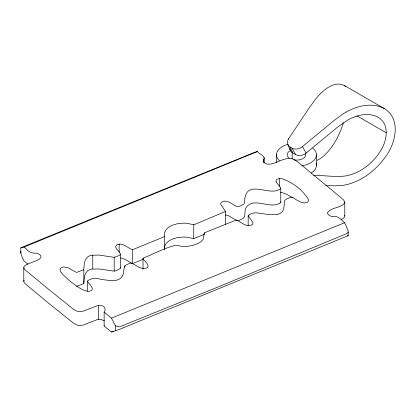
<?xml version="1.0" encoding="UTF-8"?>
<svg xmlns="http://www.w3.org/2000/svg" width="416" height="416" viewBox="0 0 416 416"><rect width="100%" height="100%" fill="white"/><g stroke="black" fill="none" stroke-linecap="round" stroke-linejoin="round"><path stroke-width="0.62" d="M76.388 286.198A1.446 0.837 0 0 0 76.695 286.234L83.814 283.665L83.855 268.871A160.098 92.43 0 0 1 84.157 265.372C84.386 261.555 85.743 257.166 89.726 255.772A7.504 4.332 0 0 1 91.478 255.247L98.873 255.07L110.573 256.786A27.576 15.922 0 0 0 112.533 257.104L114.431 257.223L116.86 256.422A30.274 17.477 0 0 0 118.3 255.824C123.952 254.02 115.918 250.13 115.71 246.964A6.968 4.02 0 0 1 115.716 246.308L116.75 244.806L119.657 244.124A4.826 2.787 0 0 1 121.155 244.182L124.353 245.164L130.556 248.908L132.59 249.704L163.015 237.229L164.351 236.621L164.585 235.674A21.975 12.688 0 0 0 164.549 234.447C164.33 231.889 165.89 229.575 167.778 227.994A19.625 11.331 0 0 1 172.479 225.212L176.982 223.818L183.69 223.142A16.099 9.298 0 0 1 188.12 223.527L190.606 224.078A31.169 17.992 0 0 0 192.182 224.463L193.752 224.718L195.437 224.115L225.571 211.453L220.87 204.537A8.06 4.654 0 0 1 220.698 203.258C224.266 198.037 231.821 203.559 235.596 206.029C238.373 207.626 241.316 205.286 243.833 204.194C245.32 202.14 244.301 199.228 245.144 196.882C249.007 179.863 271.362 197.278 280.764 188.453C279.921 185.484 276.245 183.877 275.99 180.596L276.879 179.249L280.519 178.391A2.616 1.513 0 0 1 281.133 178.422C292.042 181.917 302.546 189.587 308.391 199.446A11.128 6.422 0 0 1 308.448 200.335L307.819 201.921A1.872 1.082 0 0 1 307.518 202.145L304.892 202.868A3.806 2.2 0 0 1 303.935 202.878L301.044 202.218L297.482 200.429A81.385 46.987 0 0 1 295.199 199.092C292.313 195.946 287.903 197.974 285.106 200.08A4.768 2.751 0 0 0 284.684 200.684L284.331 203.975A138.658 80.054 0 0 1 283.998 206.565C283.988 210.413 281.398 213.866 277.451 214.302M83.814 283.665L83.855 282.74A160.098 92.43 0 0 1 84.157 279.235C84.386 275.418 85.743 271.029 89.726 269.641A7.504 4.332 0 0 1 91.478 269.116L98.873 268.934L110.573 270.65A26.718 15.423 0 0 0 112.788 271.003L114.431 271.086L116.86 270.291A30.274 17.477 0 0 0 118.3 269.688L120.541 268.154L120.541 254.29M20.81 252.309L21.206 254.862A5.262 4.55 45.1 0 0 21.289 255.096L21.611 255.871M20.826 253.136L20.8 247.879L22.22 247.177L254.259 152.474A10.39 0.473 -20.9 0 1 254.514 152.391L257.369 151.554C259.23 153.858 263.786 155.236 264.165 158.304A11.778 6.802 0 0 1 263.702 159.344L263.099 161.086A4.009 2.314 0 0 0 263.302 161.699L264.592 162.916L266.583 163.899A4.94 2.85 0 0 0 267.842 164.169L270.405 164.143L274.498 163.046A37.575 21.694 0 0 0 277.17 162.068L283.031 159.609L288.179 158.335L291.46 158.413L294.767 159.879L298.74 162.776L340.891 197.569L343.762 200.195L344.786 202.29A4.644 2.683 0 0 1 344.656 202.94C340.564 208.406 331.068 207.111 327.387 212.883A3.858 2.226 0 0 0 327.439 213.496L329.04 215.28L331.427 216.481A4.54 2.621 0 0 0 332.556 216.694L336.024 216.616A2.397 1.383 0 0 1 337.152 216.814C340.236 218.754 343.84 220.912 345.472 224.286M22.542 247.489C24.06 246.537 25.017 248.035 26.135 248.908C28.974 252.538 32.942 253.453 37.19 253.183C49.312 258.934 28.626 262.47 25.376 265.273A4.961 2.865 0 0 0 24.814 265.704L23.878 266.994A4.488 2.595 0 0 0 23.8 267.571L24.305 268.876L25.392 270.083L49.254 289.848L73.824 309.556L77.714 311.475A4.784 2.761 0 0 0 78.796 311.641L83.086 311.21L97.1 305.812A5.897 3.406 0 0 1 98.015 305.635L100.303 305.49A3.219 1.862 0 0 1 100.885 305.557C104.437 305.692 106.569 309.114 104.135 312.172L111.472 318.141L115.341 325.551L117.234 326.555L118.68 326.82A7.987 6.911 45.1 0 0 119.829 326.763L219.773 286.307L346.975 233.501L347.974 232.617L348.176 230.974L345.628 224.609M343.377 122.788L340.855 130.192L336.804 138.793A43.02 19.682 -68.7 0 1 324.938 154.809L322.244 157.165A39.577 18.112 -68.7 0 1 319.587 159.016L316.976 160.384M347.194 235.851L348.202 235.664L119.829 329.222A8.206 0.374 -20.9 0 1 118.882 329.597L111.472 332.01L104.135 326.035L104.296 325.593M280.764 188.453L280.764 202.316C271.118 210.522 254.826 196.373 246.345 207.152C243.443 210.803 247.01 217.984 241.379 219.248C235.487 223.361 231.213 214.911 225.378 215.004M24.185 280.28L23.878 280.857A4.488 2.595 0 0 0 23.8 281.44L24.305 282.745L25.392 283.946L49.254 303.716L73.824 323.424L77.714 325.338A4.784 2.761 0 0 0 78.796 325.51L83.086 325.078L97.1 319.68A5.897 3.406 0 0 1 98.015 319.498L100.303 319.358A3.219 1.862 0 0 1 100.885 319.42L104.224 320.752M356.039 116.35L352.061 117.863A39.577 26.764 -49.5 0 0 348.13 119.818L337.927 126.828L306.145 153.093A8.528 6.5 -26.7 0 1 295.667 154.632L292.583 152.864L290.087 147.077A8.528 6.516 -26.6 0 1 288.668 138.658L308.844 108.42L314.98 99.913A57.98 26.53 -68.7 0 1 318.344 95.888C324.626 89.045 334.448 80.818 344.183 85.415L384.472 108.675C401.232 118.846 395.73 143.068 385.876 156.26C376.418 169.733 362.549 180.908 346.294 184.72A57.923 39.172 -49.5 0 1 341.323 185.51L334.672 185.827L325.744 185.448M277.451 214.302A9.901 5.715 0 0 1 275.142 214.724L269.11 214.609L256.105 212.779L253.016 213.08L249.257 214.521L248.144 215.566L252.84 222.487L252.855 224.063L251.503 225.051L248.643 225.649L246.23 225.264L243.277 223.948L237.567 220.516L236.054 220.1L206.461 232.008L204.339 232.965L203.96 233.932A19.157 11.06 0 0 0 203.845 235.154L203.382 238.914A9.974 5.762 0 0 1 202.935 239.673L200.949 241.649A18.424 10.639 0 0 1 197.517 243.714C191.464 246.251 184.548 247.291 178.121 245.684A13.187 7.613 0 0 0 175.999 245.19C164.726 247.874 153.925 253.781 143.125 258.175A1.056 0.608 0 0 0 143.01 258.471C144.264 261.331 148.106 263.115 148.044 266.516A4.259 2.46 0 0 1 147.67 267.197L147.415 267.457A3.962 2.288 0 0 1 146.396 268.081L142.438 268.481L138.367 266.978A57.808 33.374 0 0 1 135.71 265.372A67.116 38.75 0 0 0 134.342 264.534L130.915 262.974L128.029 264.046A30.649 17.696 0 0 0 126.095 265.075L124.868 265.933L124.155 268.372A76.695 44.278 0 0 0 123.869 270.275L123.822 270.665A86.674 50.04 0 0 1 123.282 273.692C122.465 278.756 116.776 280.992 112.154 280.592A19.682 11.362 0 0 1 108.982 280.405L105.877 280.025A94.011 54.278 0 0 1 102.435 279.521L95.077 278.164L91.125 279.011A20.441 11.804 0 0 0 89.216 279.843L87.646 280.894A1.773 1.024 0 0 0 87.5 281.341C89.248 284.196 96.164 289.796 89.492 291.21A3.988 2.304 0 0 1 87.854 291.304C81.448 290.238 76.227 285.756 71.167 281.986A152.953 88.306 0 0 1 67.943 279.282C65.702 276.697 55.011 269.37 62.982 267.01A1.981 1.144 0 0 1 63.476 266.932L68.073 267.743L76.232 272.298A1.446 0.837 0 0 0 76.695 272.366L83.814 269.802M290.087 147.077L291.97 148.164A8.528 6.516 -26.8 0 0 302.463 146.619L332.254 121.94L341.318 115.123A57.98 39.208 -49.5 0 1 346.294 112.029M346.294 112.029C357.646 105.622 372.434 102.128 384.472 108.675M341.344 219.414L343.382 218.327L344.656 216.804A4.644 2.683 0 0 0 344.786 216.154L344.77 202.062M23.998 247.083L257.369 151.554M143.12 259.366L132.46 263.572M204.287 234.4L193.752 238.581L192.182 238.332A31.169 17.992 0 0 1 190.606 237.942L188.12 237.396A16.099 9.298 0 0 0 183.69 237.006L176.982 237.682L172.479 239.08A19.625 11.331 0 0 0 167.778 241.862C165.896 243.438 164.325 245.752 164.549 248.316A21.975 12.688 0 0 1 164.59 249.376M111.472 318.141L344.692 222.674M111.472 332.01L113.277 331.271M22.235 247.572L21.928 247.655M21.824 247.686L20.826 247.9M313.591 175.349C324.464 175.308 335.39 177.393 346.226 175.864C361.66 172.78 374.832 161.626 382.257 147.971A30.649 20.727 -49.5 0 0 386.204 132.782A31.174 21.081 -49.5 0 0 383.89 122.912C381.644 119.137 377.775 116.537 373.573 115.414A43.02 29.089 -49.5 0 0 356.039 116.371M132.304 263.546L124.94 259.319L121.155 258.05A4.826 2.787 0 0 0 120.656 257.998M357.11 115.965L386.225 132.772M344.183 85.415L346.029 86.767M292.235 197.501L286.614 194.22L281.133 192.291A2.616 1.513 0 0 0 280.519 192.26M27.955 264.29L23.998 260.952L21.804 256.308M302.458 146.614L306.145 153.093M291.97 148.164L295.662 154.638M288.683 138.663L288.839 139.022M287.903 144.758L290.399 150.545M120.422 267.639L120.541 268.154M344.64 215.457L344.77 215.93M280.696 201.817L280.764 202.316M348.176 232.014L348.176 235.685M316.415 154.991L316.415 165.568M292.178 151.783L292.178 158.834M279.339 178.516L279.339 186.082M276.526 154.497L276.526 162.583M264.233 157.524L264.233 162.562M263.702 159.344L263.702 162.5M248.16 215.769L248.16 225.852M225.571 211.453L225.571 224.687M204.339 232.965L204.339 234.229M193.752 224.718L193.752 238.581M164.351 236.621L164.351 249.226M143.021 258.362L143.021 269.079M132.699 249.683L132.699 263.552M124.93 265.85L124.93 267.108M119.158 244.166L119.158 252.361M115.341 325.551L115.341 330.902M114.197 257.254L114.197 271.123M104.135 312.172L104.135 326.035M98.649 305.552L98.649 319.42M92.773 255.05L92.773 268.913M87.563 281.034L87.563 291.122M23.8 267.571L23.8 281.44M20.644 252.252A5.652 4.888 45.1 0 1 20.961 251.3M312.744 148.08A19.947 11.518 0 0 1 302.052 165.802M279.417 160.716A19.947 11.518 0 0 1 288.22 144.258M305.469 153.364A9.308 5.377 0 0 1 302.879 158.642A9.308 5.377 0 0 1 293.618 159.858M289.276 158.158A9.308 5.377 0 0 1 290.555 150.592M316.066 163.16A19.947 11.518 0 0 1 311.204 173.082M292.583 152.859A8.528 6.516 -26.8 0 1 289.931 148.715"/></g></svg>
